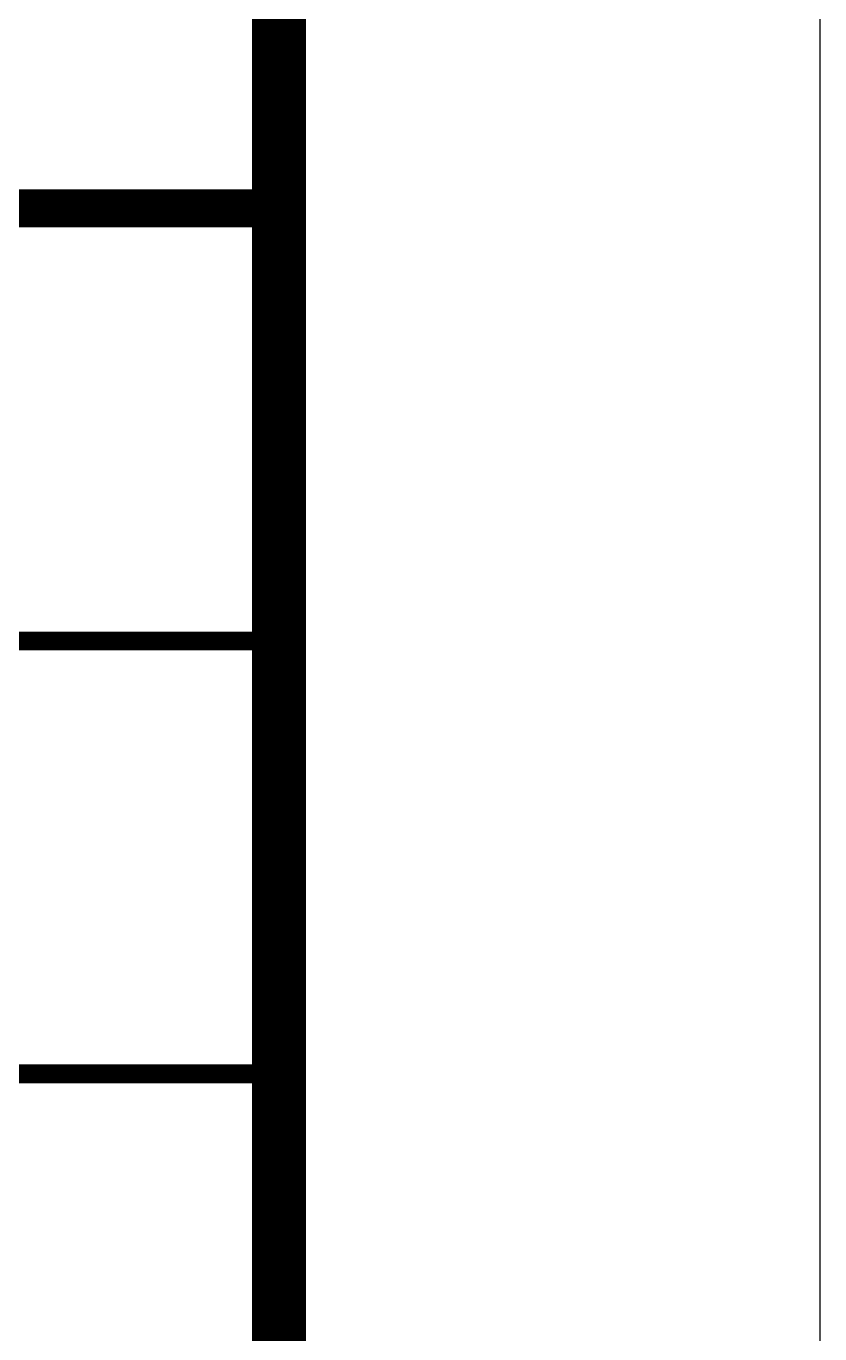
# Model space of a CAD drawing. Extents: x 491024 to 1725648, y 860327 to 1705161.
# Drawn here: x 608748 to 610215, y 1016021 to 1018439 of the extents above; entities that cross this region are included whole.
import ezdxf

# ---------------------------------------------------------------- set-up
doc = ezdxf.new("R2010")
doc.units = 0
doc.header["$LTSCALE"] = 1000
doc.header["$MEASUREMENT"] = 0
doc.layers.add('图框', color=140, linetype='Continuous')

# ---------------------------------------------------------------- blocks, each defined once
blk = doc.blocks.new('2q3q2342q35q2343r5q23rwetr')
at = {"layer": '图框'}
for points, const_width in [([(3534617.7, 3134510.4), (3527617.7, 3134510.4)], 70), ([(3527617.7, 3134510.4), (3534617.7, 3134510.4)], 70), ([(3527617.7, 3133710.4), (3534617.7, 3133710.4)], 35), ([(3527617.7, 3132910.4), (3534617.7, 3132910.4)], 35)]:
    blk.add_lwpolyline(points, dxfattribs=dict(at, const_width=const_width))

msp = doc.modelspace()

# ---------------------------------------------------------------- linework, layer by layer
at = {"layer": '图框'}
msp.add_lwpolyline([(550815, 1045856), (610214.8, 1045856), (610214.8, 1003901.8), (550815, 1003901.8)], close=True, dxfattribs=at)
at = {"layer": '图框', "const_width": 100}
msp.add_lwpolyline([(553315, 1004901.8), (609215, 1004901.8), (609215, 1044901.8), (553315, 1044901.8)], close=True, dxfattribs=at)

# ---------------------------------------------------------------- block references
at = {"layer": '图框'}
msp.add_blockref('2q3q2342q35q2343r5q23rwetr', (-2925402.8, -2116408.3), dxfattribs=at)

doc.saveas('drawing.dxf')
